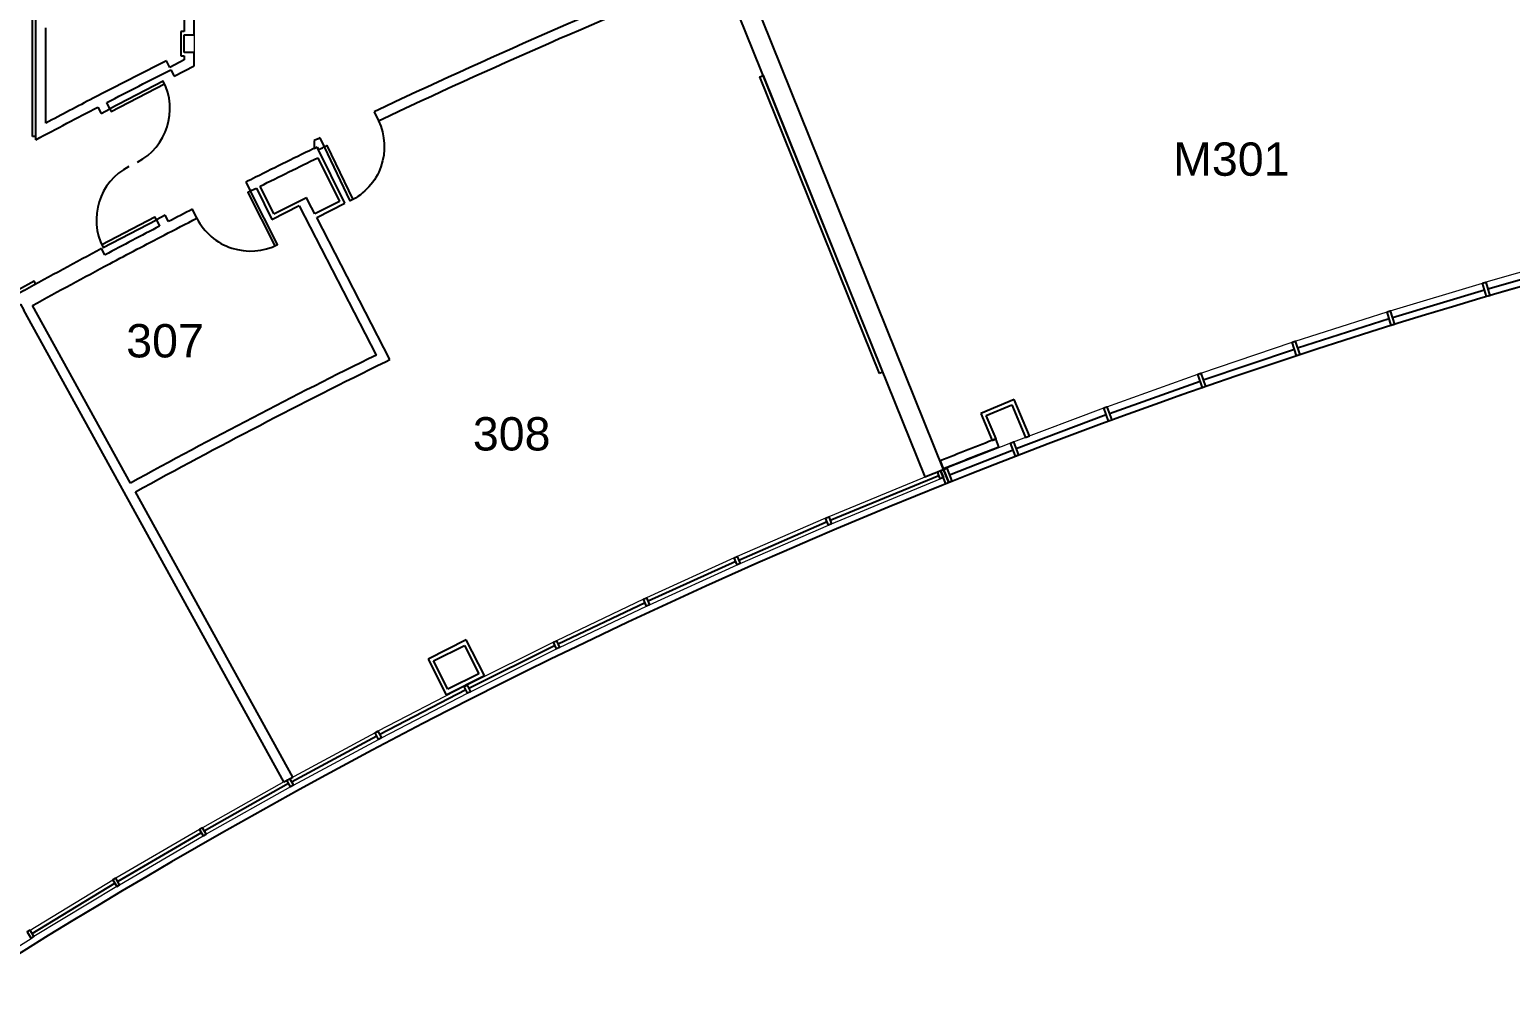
# Model space of a CAD drawing. Header units: inches. Extents: x 0 to 4788, y -1578 to 1209.
# Drawn here: x 1280 to 2169, y -968 to -397 of the extents above; entities that cross this region are included whole.
import ezdxf

# ---------------------------------------------------------------- set-up
doc = ezdxf.new("R2010")
doc.units = ezdxf.units.IN
doc.header["$LTSCALE"] = 48
doc.header["$MEASUREMENT"] = 0
for name, color, linetype, lineweight in [('A-Anno-Note', 231, 'Continuous', 25), ('A-EQPM-FIXD', 2, 'Continuous', 13), ('A-FLOR-CASE', 3, 'Continuous', 25)]:
    doc.layers.add(name, color=color, linetype=linetype, lineweight=lineweight)
for name, color, linetype in [('A-DOOR', 4, 'Continuous'), ('A-GLAZ', 3, 'Continuous'), ('A-GLAZ-GLSS', 3, 'Continuous'), ('A-WALL', 5, 'Continuous'), ('A-WALL-JAMB', 6, 'Continuous')]:
    doc.layers.add(name, color=color, linetype=linetype)

# ---------------------------------------------------------------- blocks, each defined once
blk = doc.blocks.new('*U441')
at = {"linetype": 'ByBlock', "lineweight": -2}
for p, q in [((0, 3), (0, -3)), ((0, 3), (323.25, 3)), ((327.5, 3), (323.25, 3)), ((0, -3), (195.5, -3)), ((201.5, -3), (323.25, -3)), ((333.5, -3), (333.5, -3))]:
    blk.add_line(p, q, dxfattribs=at)
at = {"lineweight": -2}
for p, q in [((0, 3), (0, -3)), ((0, 3), (323.25, 3)), ((327.5, 3), (323.25, 3)), ((0, -3), (195.5, -3)), ((201.5, -3), (323.25, -3)), ((333.5, -3), (333.5, -3))]:
    blk.add_line(p, q, dxfattribs=at)
blk = doc.blocks.new('*U93')
at = {"linetype": 'ByBlock', "lineweight": -2}
for p, q in [((0, 0), (0, -2.5)), ((21.14, 0), (0, 0)), ((0, -2.5), (23.64, -2.5))]:
    blk.add_line(p, q, dxfattribs=at)
at = {"lineweight": -2}
for p, q in [((0, 0), (0, -2.5)), ((21.14, 0), (0, 0)), ((0, -2.5), (23.64, -2.5))]:
    blk.add_line(p, q, dxfattribs=at)
blk = doc.blocks.new('*U94')
at = {"linetype": 'ByBlock', "lineweight": -2}
for p, q in [((19.16, 1.25), (-2.5, 1.25)), ((0, -1.25), (16.66, -1.25))]:
    blk.add_line(p, q, dxfattribs=at)
at = {"lineweight": -2}
for p, q in [((19.16, 1.25), (-2.5, 1.25)), ((0, -1.25), (16.66, -1.25))]:
    blk.add_line(p, q, dxfattribs=at)
blk = doc.blocks.new('*U95')
at = {"linetype": 'ByBlock', "lineweight": -2}
for p, q in [((16.33, 0), (1.25, 0)), ((16.33, -2.5), (16.33, 0)), ((-1.25, -2.5), (16.33, -2.5))]:
    blk.add_line(p, q, dxfattribs=at)
at = {"lineweight": -2}
for p, q in [((16.33, 0), (1.25, 0)), ((16.33, -2.5), (16.33, 0)), ((-1.25, -2.5), (16.33, -2.5))]:
    blk.add_line(p, q, dxfattribs=at)
blk = doc.blocks.new('*U132')
at = {"linetype": 'ByBlock', "lineweight": -2}
for p, q in [((0, 0), (103.22, 0)), ((9.98, -6), (67.22, -6)), ((73.22, -6), (103.22, -6)), ((103.22, -6), (103.22, 0))]:
    blk.add_line(p, q, dxfattribs=at)
at = {"lineweight": -2}
for p, q in [((0, 0), (103.22, 0)), ((9.98, -6), (67.22, -6)), ((73.22, -6), (103.22, -6)), ((103.22, -6), (103.22, 0))]:
    blk.add_line(p, q, dxfattribs=at)
blk = doc.blocks.new('*U134')
at = {"linetype": 'ByBlock', "lineweight": -2}
for p, q in [((24, 0), (-6, 0)), ((250.35, 0), (30, 0)), ((0, -6), (26, -6)), ((32, -6), (248.35, -6))]:
    blk.add_line(p, q, dxfattribs=at)
at = {"lineweight": -2}
for p, q in [((24, 0), (-6, 0)), ((250.35, 0), (30, 0)), ((0, -6), (26, -6)), ((32, -6), (248.35, -6))]:
    blk.add_line(p, q, dxfattribs=at)
blk = doc.blocks.new('*U160')
at = {"linetype": 'ByBlock', "lineweight": -2}
for p, q in [((23.13, 1.25), (-2.51, 1.25)), ((0.01, -1.25), (20.65, -1.25))]:
    blk.add_line(p, q, dxfattribs=at)
at = {"lineweight": -2}
for p, q in [((23.13, 1.25), (-2.51, 1.25)), ((0.01, -1.25), (20.65, -1.25))]:
    blk.add_line(p, q, dxfattribs=at)
blk = doc.blocks.new('*U161')
at = {"linetype": 'ByBlock', "lineweight": -2}
for p, q in [((20.25, 0), (1.25, 0)), ((-1.26, -2.5), (22.74, -2.5))]:
    blk.add_line(p, q, dxfattribs=at)
at = {"lineweight": -2}
for p, q in [((20.25, 0), (1.25, 0)), ((-1.26, -2.5), (22.74, -2.5))]:
    blk.add_line(p, q, dxfattribs=at)
blk = doc.blocks.new('*U166')
at = {"linetype": 'ByBlock', "lineweight": -2}
for p, q in [((0.01, 1.25), (21.92, 1.25)), ((21.92, -1.25), (21.92, 1.25)), ((-2.51, -1.25), (15.92, -1.25)), ((21.92, -1.25), (21.92, -1.25))]:
    blk.add_line(p, q, dxfattribs=at)
at = {"lineweight": -2}
for p, q in [((0.01, 1.25), (21.92, 1.25)), ((21.92, -1.25), (21.92, 1.25)), ((-2.51, -1.25), (15.92, -1.25)), ((21.92, -1.25), (21.92, -1.25))]:
    blk.add_line(p, q, dxfattribs=at)
blk = doc.blocks.new('*U167')
at = {"linetype": 'ByBlock', "lineweight": -2}
for p, q in [((18.56, 0), (0, 0)), ((0.01, -2.5), (21.09, -2.5))]:
    blk.add_line(p, q, dxfattribs=at)
at = {"lineweight": -2}
for p, q in [((18.56, 0), (0, 0)), ((0.01, -2.5), (21.09, -2.5))]:
    blk.add_line(p, q, dxfattribs=at)
blk = doc.blocks.new('*U182')
at = {"linetype": 'ByBlock', "lineweight": -2}
for p, q in [((264.17, 8.97), (261.49, 8.79)), ((264.3, 7.23), (264.17, 8.97)), ((224.6, 0.47), (224.23, 6.46)), ((260.16, 8.7), (260.53, 2.71)), ((261.89, 2.8), (264.44, 2.98)), ((266.23, 7.4), (264.3, 7.23)), ((264.44, 2.98), (266.23, 7.4)), ((-12.13, -6), (0, -6))]:
    blk.add_line(p, q, dxfattribs=at)
at = {"lineweight": -2}
for p, q in [((264.17, 8.97), (261.49, 8.79)), ((264.3, 7.23), (264.17, 8.97)), ((224.6, 0.47), (224.23, 6.46)), ((260.16, 8.7), (260.53, 2.71)), ((261.89, 2.8), (264.44, 2.98)), ((266.23, 7.4), (264.3, 7.23)), ((264.44, 2.98), (266.23, 7.4)), ((-12.13, -6), (0, -6))]:
    blk.add_line(p, q, dxfattribs=at)
at = {"linetype": 'ByBlock', "lineweight": -2, "extrusion": (0, 0, -1)}
for start, end in [(266.6989, 270), (266.14965, 266.1692)]:
    blk.add_arc((0, 3894), 3894, start, end, dxfattribs=at)
at = {"lineweight": -2, "extrusion": (0, 0, -1)}
for start, end in [(266.6989, 270), (266.14965, 266.1692)]:
    blk.add_arc((0, 3894), 3894, start, end, dxfattribs=at)
at = {"linetype": 'ByBlock', "lineweight": -2}
for start, end in [(270, 273.30151), (273.8304, 273.85035)]:
    blk.add_arc((0, 3894), 3900, start, end, dxfattribs=at)
at = {"lineweight": -2}
for start, end in [(270, 273.30151), (273.8304, 273.85035)]:
    blk.add_arc((0, 3894), 3900, start, end, dxfattribs=at)
blk = doc.blocks.new('*U184')
at = {"linetype": 'ByBlock', "lineweight": -2}
for p, q in [((0, 0), (0, -12.12)), ((327.5, 0), (0, 0)), ((0, -12.12), (333.51, -12.12))]:
    blk.add_line(p, q, dxfattribs=at)
at = {"lineweight": -2}
for p, q in [((0, 0), (0, -12.12)), ((327.5, 0), (0, 0)), ((0, -12.12), (333.51, -12.12))]:
    blk.add_line(p, q, dxfattribs=at)
blk = doc.blocks.new('*U199')
at = {"linetype": 'ByBlock', "lineweight": -2}
for p, q in [((0, 5), (0, 0)), ((35.9, 0.18), (35.85, 5.18))]:
    blk.add_line(p, q, dxfattribs=at)
at = {"lineweight": -2}
for p, q in [((0, 5), (0, 0)), ((35.9, 0.18), (35.85, 5.18))]:
    blk.add_line(p, q, dxfattribs=at)
at = {"linetype": 'ByBlock', "lineweight": -2, "extrusion": (0, 0, -1)}
blk.add_arc((0, 3572), 3567, 269.42416, 270, dxfattribs=at)
at = {"lineweight": -2, "extrusion": (0, 0, -1)}
blk.add_arc((0, 3572), 3567, 269.42416, 270, dxfattribs=at)
at = {"linetype": 'ByBlock', "lineweight": -2}
blk.add_arc((0, 3572), 3572, 270, 270.57584, dxfattribs=at)
at = {"lineweight": -2}
blk.add_arc((0, 3572), 3572, 270, 270.57584, dxfattribs=at)
blk = doc.blocks.new('*U210')
at = {"linetype": 'ByBlock', "lineweight": -2}
for p, q in [((20.67, 1.25), (-0.01, 1.25)), ((-2.49, -1.25), (23.18, -1.25))]:
    blk.add_line(p, q, dxfattribs=at)
at = {"lineweight": -2}
for p, q in [((20.67, 1.25), (-0.01, 1.25)), ((-2.49, -1.25), (23.18, -1.25))]:
    blk.add_line(p, q, dxfattribs=at)
blk = doc.blocks.new('*U218')
at = {"linetype": 'ByBlock', "lineweight": -2}
for p, q in [((-1.27, -2.5), (22.73, -2.5)), ((20.25, 0), (1.25, 0))]:
    blk.add_line(p, q, dxfattribs=at)
at = {"lineweight": -2}
for p, q in [((-1.27, -2.5), (22.73, -2.5)), ((20.25, 0), (1.25, 0))]:
    blk.add_line(p, q, dxfattribs=at)
blk = doc.blocks.new('*U276')
at = {"linetype": 'ByBlock', "lineweight": -2}
for p, q in [((6.06, 3), (106.9, 3)), ((-0.06, -3), (95.75, -3)), ((98.25, -3), (106.86, -3))]:
    blk.add_line(p, q, dxfattribs=at)
at = {"lineweight": -2}
for p, q in [((6.06, 3), (106.9, 3)), ((-0.06, -3), (95.75, -3)), ((98.25, -3), (106.86, -3))]:
    blk.add_line(p, q, dxfattribs=at)
blk = doc.blocks.new('*U277')
at = {"linetype": 'ByBlock', "lineweight": -2}
blk.add_line((0, 0), (-3, 0), dxfattribs=at)
at = {"lineweight": -2}
blk.add_line((0, 0), (-3, 0), dxfattribs=at)
at = {"linetype": 'ByBlock', "lineweight": -2, "extrusion": (0, 0, -1)}
blk.add_arc((0, 3762), 3762, 267.42317, 270, dxfattribs=at)
at = {"lineweight": -2, "extrusion": (0, 0, -1)}
blk.add_arc((0, 3762), 3762, 267.42317, 270, dxfattribs=at)
at = {"linetype": 'ByBlock', "lineweight": -2}
blk.add_arc((0, 3762), 3768, 270.04736, 272.57699, dxfattribs=at)
at = {"lineweight": -2}
blk.add_arc((0, 3762), 3768, 270.04736, 272.57699, dxfattribs=at)
blk = doc.blocks.new('*U390')
at = {"linetype": 'ByBlock', "lineweight": -2}
for p, q in [((10.27, 0), (6, 0)), ((6, -6), (10.27, -6)), ((10.27, -6), (10.27, 0)), ((82.23, 0), (82.23, -6)), ((86.5, 0), (82.23, 0)), ((82.23, -6), (86.5, -6))]:
    blk.add_line(p, q, dxfattribs=at)
at = {"lineweight": -2}
for p, q in [((10.27, 0), (6, 0)), ((6, -6), (10.27, -6)), ((10.27, -6), (10.27, 0)), ((82.23, 0), (82.23, -6)), ((86.5, 0), (82.23, 0)), ((82.23, -6), (86.5, -6))]:
    blk.add_line(p, q, dxfattribs=at)
blk = doc.blocks.new('*U391')
at = {"linetype": 'ByBlock', "lineweight": -2}
for p, q in [((9.82, 0), (0.01, 0)), ((0, -1.53), (0, -6)), ((0, -6), (13.47, -6))]:
    blk.add_line(p, q, dxfattribs=at)
at = {"lineweight": -2}
for p, q in [((9.82, 0), (0.01, 0)), ((0, -1.53), (0, -6)), ((0, -6), (13.47, -6))]:
    blk.add_line(p, q, dxfattribs=at)
blk = doc.blocks.new('*U392')
at = {"linetype": 'ByBlock', "lineweight": -2}
for p, q in [((10.5, 0), (0, 0)), ((-2, -2), (12.5, -2))]:
    blk.add_line(p, q, dxfattribs=at)
at = {"lineweight": -2}
for p, q in [((10.5, 0), (0, 0)), ((-2, -2), (12.5, -2))]:
    blk.add_line(p, q, dxfattribs=at)
blk = doc.blocks.new('*U393')
at = {"linetype": 'ByBlock', "lineweight": -2}
for p, q in [((0.04, 2), (-2, 2)), ((0, 0), (6.04, 0))]:
    blk.add_line(p, q, dxfattribs=at)
at = {"lineweight": -2}
for p, q in [((0.04, 2), (-2, 2)), ((0, 0), (6.04, 0))]:
    blk.add_line(p, q, dxfattribs=at)
blk = doc.blocks.new('*U394')
at = {"linetype": 'ByBlock', "lineweight": -2}
for p, q in [((6.04, 0), (0, 0)), ((-2, -2), (0.04, -2))]:
    blk.add_line(p, q, dxfattribs=at)
at = {"lineweight": -2}
for p, q in [((6.04, 0), (0, 0)), ((-2, -2), (0.04, -2))]:
    blk.add_line(p, q, dxfattribs=at)
blk = doc.blocks.new('*U395')
at = {"linetype": 'ByBlock', "lineweight": -2}
for p, q in [((8.15, 0), (0, 0)), ((2, -6), (4.5, -6))]:
    blk.add_line(p, q, dxfattribs=at)
at = {"lineweight": -2}
for p, q in [((8.15, 0), (0, 0)), ((2, -6), (4.5, -6))]:
    blk.add_line(p, q, dxfattribs=at)
blk = doc.blocks.new('*U396')
at = {"linetype": 'ByBlock', "lineweight": -2}
for p, q in [((357.73, 10.44), (360.72, 10.72)), ((-2.99, -6), (0, -6))]:
    blk.add_line(p, q, dxfattribs=at)
at = {"lineweight": -2}
for p, q in [((357.73, 10.44), (360.72, 10.72)), ((-2.99, -6), (0, -6))]:
    blk.add_line(p, q, dxfattribs=at)
at = {"linetype": 'ByBlock', "lineweight": -2, "extrusion": (0, 0, -1)}
for start, end in [(265.293, 268.47335), (264.78132, 265.20472), (268.82649, 269.95586), (268.51014, 268.7897)]:
    blk.add_arc((0, 3894), 3894, start, end, dxfattribs=at)
at = {"lineweight": -2, "extrusion": (0, 0, -1)}
for start, end in [(265.293, 268.47335), (264.78132, 265.20472), (268.82649, 269.95586), (268.51014, 268.7897)]:
    blk.add_arc((0, 3894), 3894, start, end, dxfattribs=at)
at = {"linetype": 'ByBlock', "lineweight": -2}
for start, end in [(274.75114, 275.26282), (271.48986, 274.75114), (270, 271.2103), (271.2103, 271.48986)]:
    blk.add_arc((0, 3894), 3900, start, end, dxfattribs=at)
at = {"lineweight": -2}
for start, end in [(274.75114, 275.26282), (271.48986, 274.75114), (270, 271.2103), (271.2103, 271.48986)]:
    blk.add_arc((0, 3894), 3900, start, end, dxfattribs=at)
blk = doc.blocks.new('*U397')
at = {"linetype": 'ByBlock', "lineweight": -2}
for p, q in [((31.68, 0), (-6, 0)), ((-0.02, -2.5), (29.2, -2.5))]:
    blk.add_line(p, q, dxfattribs=at)
at = {"lineweight": -2}
for p, q in [((31.68, 0), (-6, 0)), ((-0.02, -2.5), (29.2, -2.5))]:
    blk.add_line(p, q, dxfattribs=at)
blk = doc.blocks.new('*U398')
at = {"linetype": 'ByBlock', "lineweight": -2}
for p, q in [((19.5, 1.25), (2.99, 1.25)), ((3.01, -1.25), (21.98, -1.25))]:
    blk.add_line(p, q, dxfattribs=at)
at = {"lineweight": -2}
for p, q in [((19.5, 1.25), (2.99, 1.25)), ((3.01, -1.25), (21.98, -1.25))]:
    blk.add_line(p, q, dxfattribs=at)
blk = doc.blocks.new('*U399')
at = {"linetype": 'ByBlock', "lineweight": -2}
for p, q in [((47.69, -5.71), (47.59, 0.29)), ((83.59, 0.9), (83.69, -5.1)), ((142.57, 2.61), (142.54, 2.61)), ((105.78, -4.56), (105.78, -4.56)), ((142.76, -3.38), (142.82, -3.38))]:
    blk.add_line(p, q, dxfattribs=at)
at = {"lineweight": -2}
for p, q in [((47.69, -5.71), (47.59, 0.29)), ((83.59, 0.9), (83.69, -5.1)), ((142.57, 2.61), (142.54, 2.61)), ((105.78, -4.56), (105.78, -4.56)), ((142.76, -3.38), (142.82, -3.38))]:
    blk.add_line(p, q, dxfattribs=at)
at = {"linetype": 'ByBlock', "lineweight": -2, "extrusion": (0, 0, -1)}
for start, end in [(269.39499, 269.96317), (269.29898, 269.35816), (268.44403, 268.7687), (267.89987, 268.44403)]:
    blk.add_arc((0, 3889.75), 3889.75, start, end, dxfattribs=at)
at = {"lineweight": -2, "extrusion": (0, 0, -1)}
for start, end in [(269.39499, 269.96317), (269.29898, 269.35816), (268.44403, 268.7687), (267.89987, 268.44403)]:
    blk.add_arc((0, 3889.75), 3889.75, start, end, dxfattribs=at)
at = {"linetype": 'ByBlock', "lineweight": -2}
for start, end in [(270.00072, 270.60501), (270.60501, 270.70143), (271.2309, 271.4677), (271.55597, 272.10013)]:
    blk.add_arc((0, 3889.75), 3895.75, start, end, dxfattribs=at)
at = {"lineweight": -2}
for start, end in [(270.00072, 270.60501), (270.60501, 270.70143), (271.2309, 271.4677), (271.55597, 272.10013)]:
    blk.add_arc((0, 3889.75), 3895.75, start, end, dxfattribs=at)
blk = doc.blocks.new('*U400')
at = {"linetype": 'ByBlock', "lineweight": -2}
for p, q in [((0, 0), (-0.03, 0)), ((0, -6), (0, -10.25))]:
    blk.add_line(p, q, dxfattribs=at)
at = {"lineweight": -2}
for p, q in [((0, 0), (-0.03, 0)), ((0, -6), (0, -10.25))]:
    blk.add_line(p, q, dxfattribs=at)
at = {"linetype": 'ByBlock', "lineweight": -2, "extrusion": (0, 0, -1)}
blk.add_arc((0, 3889.75), 3889.75, 269.22549, 270, dxfattribs=at)
at = {"lineweight": -2, "extrusion": (0, 0, -1)}
blk.add_arc((0, 3889.75), 3889.75, 269.22549, 270, dxfattribs=at)
at = {"linetype": 'ByBlock', "lineweight": -2}
blk.add_arc((0, 3889.75), 3900, 270, 270.77477, dxfattribs=at)
at = {"lineweight": -2}
blk.add_arc((0, 3889.75), 3900, 270, 270.77477, dxfattribs=at)
blk = doc.blocks.new('*U401')
at = {"linetype": 'ByBlock', "lineweight": -2}
for p, q in [((0, 0), (-0.01, 0)), ((0, -1.53), (0, -6))]:
    blk.add_line(p, q, dxfattribs=at)
at = {"lineweight": -2}
for p, q in [((0, 0), (-0.01, 0)), ((0, -1.53), (0, -6))]:
    blk.add_line(p, q, dxfattribs=at)
at = {"linetype": 'ByBlock', "lineweight": -2, "extrusion": (4.00433e-44, -2.01817e-44, -1)}
for start, end in [(269.37691, 270), (268.68561, 269.29045)]:
    blk.add_arc((0, 3976.25), 3976.25, start, end, dxfattribs=at)
at = {"lineweight": -2, "extrusion": (4.00433e-44, -2.01817e-44, -1)}
for start, end in [(269.37691, 270), (268.68561, 269.29045)]:
    blk.add_arc((0, 3976.25), 3976.25, start, end, dxfattribs=at)
at = {"linetype": 'ByBlock', "lineweight": -2}
for start, end in [(270, 270.70955), (270.70955, 271.17064)]:
    blk.add_arc((0, 3976.25), 3982.25, start, end, dxfattribs=at)
at = {"lineweight": -2}
for start, end in [(270, 270.70955), (270.70955, 271.17064)]:
    blk.add_arc((0, 3976.25), 3982.25, start, end, dxfattribs=at)

msp = doc.modelspace()

# ---------------------------------------------------------------- linework, layer by layer
at = {"layer": 'A-DOOR', "linetype": 'ByBlock', "lineweight": -2}
for points in [[(1328.43, -444.68), (1329.24, -446.24), (1361.19, -429.65), (1360.38, -428.1)], [(1457.11, -467.44), (1458.69, -466.69), (1474.24, -499.16), (1472.66, -499.91)], [(1412.7, -494.06), (1411.14, -494.85), (1427.41, -526.96), (1428.97, -526.17)], [(1356.27, -511.32), (1355.46, -509.76), (1323.51, -526.35), (1324.32, -527.91)]]:
    msp.add_lwpolyline(points, close=True, dxfattribs=at)
for centre, start, end in [((1328.43, -444.68), 297.43944, 27.43944), ((1356.27, -511.32), 117.43944, 207.43944), ((1412.7, -494.06), 206.86816, 296.86816)]:
    msp.add_arc(centre, 36, start, end, dxfattribs=at)
at = {"layer": 'A-DOOR', "linetype": 'ByBlock', "lineweight": -2, "extrusion": (0, 0, -1)}
msp.add_arc((-1457.11, -467.44), 36, 154.42147, 244.42147, dxfattribs=at)
at = {"layer": 'A-EQPM-FIXD'}
msp.add_line((1378.96, -400.35), (1378.96, -410.85), dxfattribs=at)
at = {"layer": 'A-FLOR-CASE'}
msp.add_lwpolyline([(1790.36, -603.51), (1718.54, -425.45), (1720.39, -424.7), (1792.21, -602.76)], close=True, dxfattribs=at)
at = {"layer": 'A-GLAZ', "linetype": 'ByBlock', "lineweight": 18}
msp.add_line((1436.76, -851.58), (1386.1, -880.03), dxfattribs=at)
for points in [[(2209.87, -532.89), (2154.21, -548.67)], [(2212.12, -541.09), (2156.59, -556.83)], [(2096.89, -565.94), (2152.29, -549.23)], [(2154.67, -557.39), (2099.41, -574.06)], [(2039.87, -584.17), (2094.98, -566.53)], [(2097.5, -574.65), (2042.53, -592.24)], [(1983.17, -603.36), (2037.97, -584.8)], [(2040.63, -592.87), (1985.97, -611.38)], [(1926.8, -623.49), (1981.28, -604.01)], [(1984.08, -612.04), (1929.73, -631.47)], [(1870.77, -644.57), (1924.92, -624.18)], [(1927.85, -632.16), (1873.83, -652.5)], [(1868.91, -645.29), (1830.66, -660.32)], [(1833.82, -668.21), (1871.97, -653.22)], [(1828.78, -661.06), (1759.82, -689.53)], [(1761.58, -693.67), (1826.77, -666.74)], [(1757.98, -690.31), (1704.93, -713.4)], [(1706.76, -717.51), (1759.74, -694.45)], [(1703.1, -714.21), (1650.44, -738.19)], [(1652.34, -742.27), (1704.93, -718.32)], [(1648.63, -739.03), (1596.38, -763.89)], [(1598.34, -767.94), (1650.52, -743.11)], [(1594.58, -764.76), (1542.75, -790.49)], [(1544.79, -794.51), (1596.54, -768.81)], [(1540.97, -791.4), (1489.31, -818.14)], [(1491.41, -822.11), (1543, -795.41)], [(1487.54, -819.07), (1436.34, -846.68)], [(1438.51, -850.62), (1489.64, -823.05)], [(1434.59, -847.64), (1383.9, -876.1)], [(1382.16, -877.08), (1331.91, -906.41)], [(1334.21, -910.28), (1384.36, -881.01)], [(1280.47, -937.58), (1330.19, -907.43)], [(1332.49, -911.3), (1282.84, -941.41)], [(1247, -963.84), (1281.13, -942.46)]]:
    msp.add_lwpolyline(points, dxfattribs=at)
at = {"layer": 'A-GLAZ', "linetype": 'ByBlock', "lineweight": -2}
for points in [[(2155.4, -552.75), (2211, -536.99)], [(2098.15, -570), (2153.48, -553.31)], [(2041.2, -588.21), (2096.24, -570.59)], [(1984.57, -607.37), (2039.3, -588.83)], [(1928.26, -627.48), (1982.68, -608.03)], [(1872.3, -648.53), (1926.39, -628.17)], [(1832.24, -664.27), (1870.44, -649.25)], [(1760.7, -691.6), (1825.93, -664.65)], [(1705.84, -715.46), (1758.86, -692.38)], [(1704.01, -716.27), (1651.39, -740.23)], [(1649.57, -741.07), (1597.36, -765.91)], [(1595.56, -766.79), (1543.77, -792.5)], [(1541.99, -793.4), (1490.36, -820.13)], [(1488.59, -821.06), (1437.43, -848.65)], [(1383.26, -879.05), (1333.06, -908.34)], [(1281.65, -939.49), (1331.34, -909.36)]]:
    msp.add_lwpolyline(points, dxfattribs=at)
at = {"layer": 'A-GLAZ'}
msp.add_arc((3154.56, -3972), 3558, 87.0644, 122.41203, dxfattribs=at)
at = {"layer": 'A-GLAZ-GLSS', "linetype": 'ByBlock', "lineweight": -2}
msp.add_line((1435.67, -849.61), (1385, -878.07), dxfattribs=at)
at = {"layer": 'A-WALL'}
for points in [[(1282, -461.25), (1282, -380.03)], [(1284, -461.25), (1282, -461.25)]]:
    msp.add_lwpolyline(points, dxfattribs=at)
msp.add_lwpolyline([(1284, -549.86), (1282.99, -548.14, 0.025013), (986.92, -727.51), (988.04, -729.17)], format="xyb", dxfattribs=at)
at = {"layer": 'A-WALL-JAMB', "linetype": 'ByBlock', "lineweight": -2}
for points in [[(2152.29, -549.23), (2154.21, -548.67), (2156.59, -556.83), (2154.67, -557.39)], [(2094.98, -566.53), (2096.89, -565.94), (2099.41, -574.06), (2097.5, -574.65)], [(2037.97, -584.8), (2039.87, -584.17), (2042.53, -592.24), (2040.63, -592.87)], [(1981.28, -604.01), (1983.17, -603.36), (1985.97, -611.38), (1984.08, -612.04)], [(1924.92, -624.18), (1926.8, -623.49), (1929.73, -631.47), (1927.85, -632.16)], [(1868.91, -645.29), (1870.77, -644.57), (1873.83, -652.5), (1871.97, -653.22)], [(1825.1, -662.56), (1826.95, -661.82), (1828.63, -666), (1826.77, -666.74)], [(1826.95, -661.81), (1828.81, -661.07), (1831.97, -668.96), (1830.11, -669.7)], [(1828.81, -661.07), (1830.66, -660.32), (1833.82, -668.21), (1831.97, -668.96)], [(1757.98, -690.31), (1759.82, -689.53), (1761.58, -693.67), (1759.74, -694.45)], [(1703.1, -714.21), (1704.93, -713.4), (1706.76, -717.51), (1704.93, -718.32)], [(1648.63, -739.03), (1650.44, -738.19), (1652.34, -742.27), (1650.52, -743.11)], [(1594.58, -764.76), (1596.38, -763.89), (1598.34, -767.94), (1596.54, -768.81)], [(1540.97, -791.4), (1542.75, -790.49), (1544.79, -794.51), (1543, -795.41)], [(1487.54, -819.07), (1489.31, -818.14), (1491.41, -822.11), (1489.64, -823.05)], [(1434.59, -847.64), (1436.34, -846.68), (1438.51, -850.62), (1436.76, -851.58)], [(1383.9, -876.1), (1382.16, -877.08), (1384.36, -881.01), (1386.1, -880.03)], [(1331.91, -906.41), (1330.19, -907.43), (1332.49, -911.3), (1334.21, -910.28)], [(1280.47, -937.58), (1278.77, -938.63), (1281.13, -942.46), (1282.84, -941.41)]]:
    msp.add_lwpolyline(points, close=True, dxfattribs=at)

# ---------------------------------------------------------------- block references
at = {"layer": 'A-WALL'}
for name, p, rotation in [('*U134', (1379, -150), 270), ('*U182', (1695.05, -361.87), 202.0125783148741), ('*U184', (1817.56, -665.59), 111.9669186392056), ('*U132', (1284, -463.22), 89.99999749000762), ('*U392', (1372.96, -400.35), 270), ('*U401', (1364.98, -421.23), 206.7479866502323), ('*U391', (1364.28, -419.87), 27.43943564564798), ('*U394', (1372.96, -410.85), 1.643099992881504e-08), ('*U395', (1379, -410.85), 270), ('*U390', (1361, -520.43), 117.4394356456422), ('*U399', (1455.39, -473), 205.9019968249076), ('*U397', (1455.39, -473), 296.3670444215001), ('*U167', (1418.53, -491.14), 296.3670444215001), ('*U166', (1427.33, -508.89), 26.88362242401775), ('*U276', (1493.77, -596.44), 117.2860583303598), ('*U398', (1449.29, -510.21), 26.88362242401775), ('*U400', (1328.25, -537.65), 208.002984380655), ('*U396', (1277.31, -560.37), 208.8217432394483), ('*U441', (1435.47, -847.16), 118.8750259227551), ('*U277', (1493.77, -596.44), 206.197355878167), ('*U94', (1853.94, -627.63), 22.72166082155908), ('*U93', (1877.96, -641.85), 112.7216608218918), ('*U95', (1853.94, -627.63), 292.7216608221022), ('*U199', (1860.13, -642.79), 201.2465840172886), ('*U160', (1522.15, -774.88), 26.55700369629491), ('*U218', (1550.35, -784.82), 116.9300953294745), ('*U161', (1522.15, -774.88), 296.8371495184088), ('*U210', (1531.85, -794.07), 26.55700369629491)]:
    msp.add_blockref(name, p, dxfattribs=dict(at, rotation=rotation))
msp.add_blockref('*U393', (1372.96, -400.35), dxfattribs=at)

# ---------------------------------------------------------------- texts
at = {"layer": 'A-Anno-Note', "char_height": 20, "attachment_point": 1}
for s, insert in [('{\\fArial|b0|i0|c0|p34;M301}', (1966.54, -464.87)), ('{\\fArial|b0|i0|c0|p34;307}', (1338.19, -573.87)), ('{\\fArial|b0|i0|c0|p34;308}', (1546.24, -629.72))]:
    msp.add_mtext(s, dxfattribs=dict(at, insert=insert))

doc.saveas('drawing.dxf')
